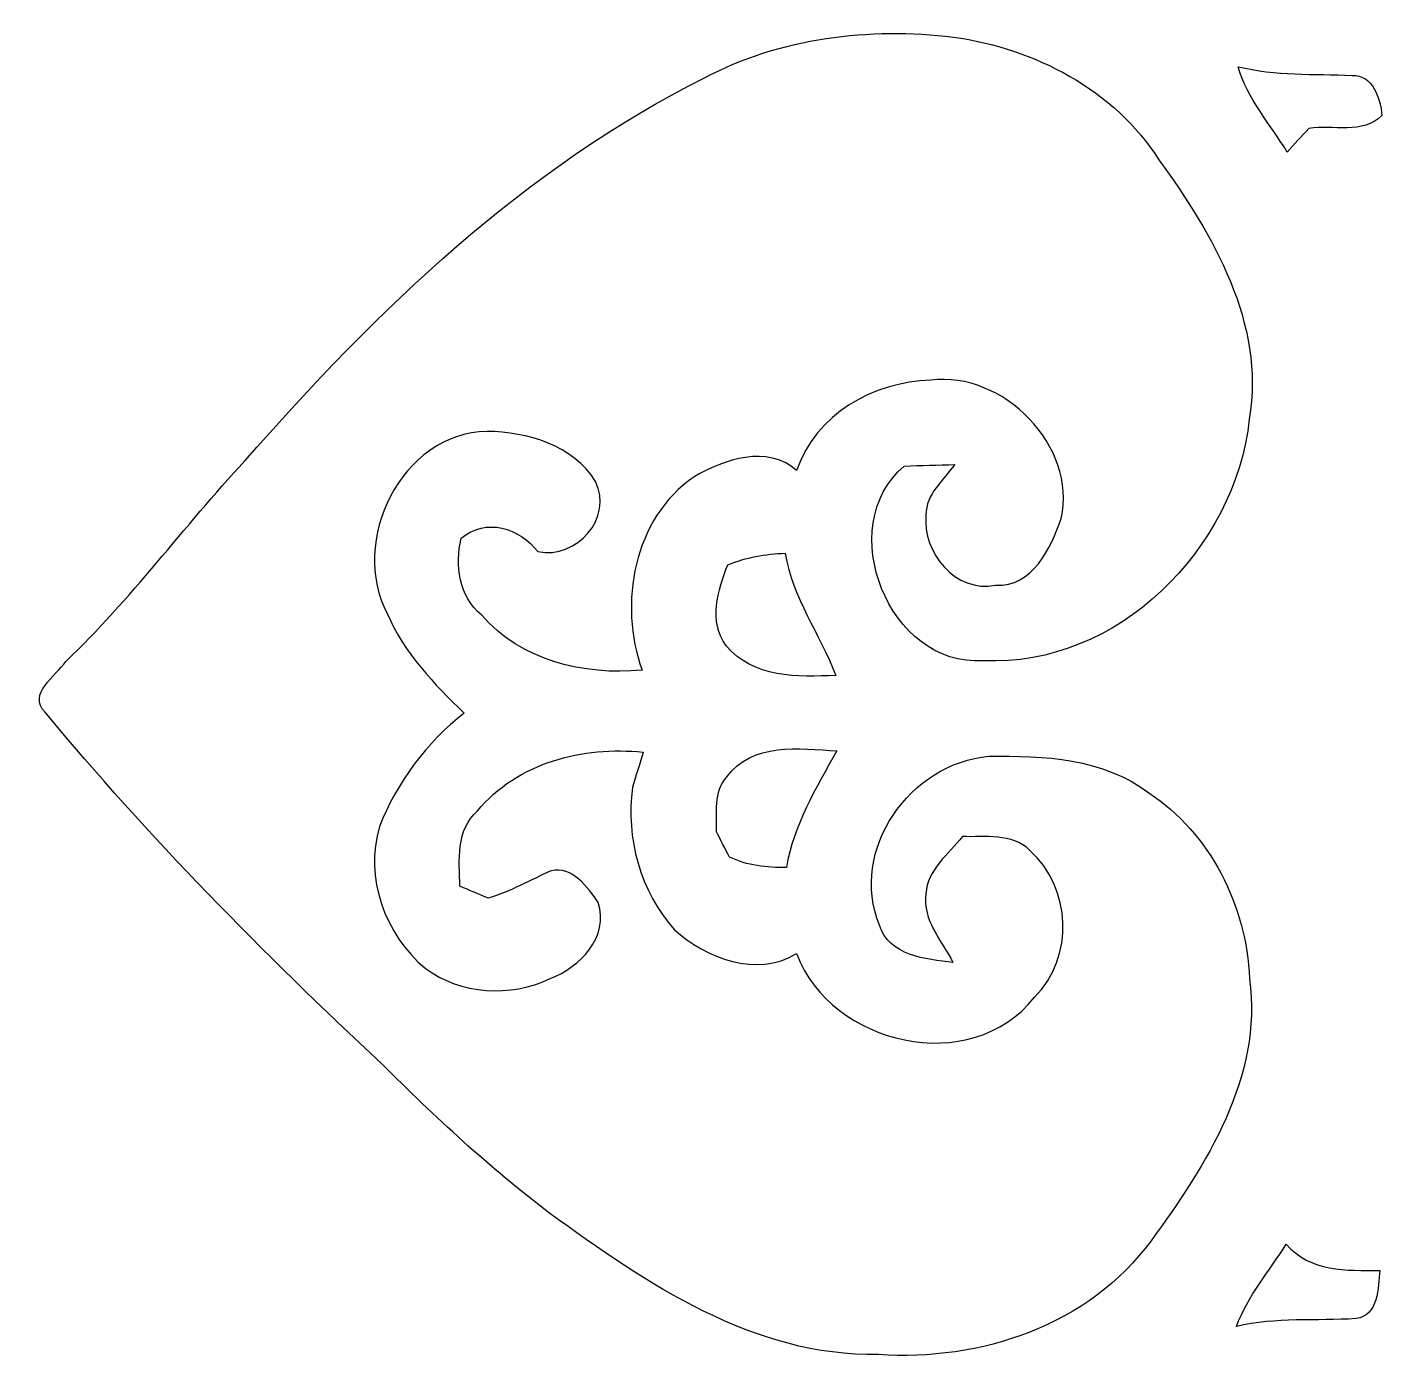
# Model space of a CAD drawing. Header units: centimetres. Extents: x -8 to 10.1, y -13.6 to 12.9.
# Drawn here: x 3.632 to 8.159, y 1.661 to 6.122 of the extents above; entities that cross this region are included whole.
import ezdxf

# ---------------------------------------------------------------- set-up
doc = ezdxf.new("R2010")
doc.units = ezdxf.units.CM
doc.header["$MEASUREMENT"] = 0
doc.layers.add('Camada 1', color=7, linetype='Continuous')

msp = doc.modelspace()

# ---------------------------------------------------------------- linework, layer by layer
at = {"layer": 'Camada 1', "color": 156}
for points, knots in [([(5.89716, 5.95348), (5.89716, 5.95348), (5.89716, 5.95348), (5.89716, 5.95348), (5.89716, 5.95348), (5.2932, 5.65255), (4.79967, 5.1756), (4.3594, 4.67254), (4.3594, 4.67254), (4.15549, 4.45276), (3.97805, 4.20935), (3.76073, 4.0019), (3.76073, 4.0019), (3.72828, 3.95393), (3.63161, 3.89361), (3.69159, 3.83223), (3.69159, 3.83223), (4.03837, 3.41489), (4.42007, 3.02684), (4.81731, 2.65747), (4.81731, 2.65747), (4.99369, 2.48003), (5.17783, 2.30998), (5.37751, 2.15864), (5.37751, 2.15864), (5.7003, 1.92334), (6.05978, 1.67817), (6.47678, 1.68592), (6.47678, 1.68592), (6.81579, 1.66124), (7.18233, 1.784), (7.38764, 2.06623), (7.38764, 2.06623), (7.57249, 2.31916), (7.76123, 2.61338), (7.71713, 2.94216), (7.71713, 2.94216), (7.70585, 3.18664), (7.58696, 3.42688), (7.37987, 3.56305), (7.37987, 3.56305), (7.22853, 3.67911), (7.02816, 3.6883), (6.84578, 3.68511), (6.84578, 3.68511), (6.584, 3.66325), (6.37623, 3.3715), (6.48029, 3.12103), (6.48029, 3.12103), (6.5124, 3.01802), (6.6348, 3.00672), (6.72582, 2.99649), (6.72582, 2.99649), (6.68772, 3.06916), (6.62318, 3.1376), (6.63553, 3.22545), (6.63553, 3.22545), (6.63904, 3.30658), (6.71137, 3.35808), (6.75722, 3.41701), (6.75722, 3.41701), (6.83343, 3.41383), (6.92233, 3.43005), (6.983, 3.3708), (6.983, 3.3708), (7.12199, 3.24555), (7.13293, 3.01237), (6.99781, 2.87973), (6.99781, 2.87973), (6.78721, 2.61126), (6.31803, 2.71921), (6.20337, 3.02577), (6.20337, 3.02577), (6.07001, 2.94464), (5.90069, 3.00991), (5.79415, 3.10585), (5.79415, 3.10585), (5.68054, 3.23356), (5.63221, 3.41207), (5.65445, 3.58034), (5.65445, 3.58034), (5.66361, 3.60997), (5.68161, 3.66925), (5.69078, 3.69887), (5.69078, 3.69887), (5.489, 3.72004), (5.26956, 3.6643), (5.13691, 3.50238), (5.13691, 3.50238), (5.06389, 3.43923), (5.07588, 3.33728), (5.078, 3.25084), (5.078, 3.25084), (5.10976, 3.2378), (5.14115, 3.22438), (5.17326, 3.21098), (5.17326, 3.21098), (5.24663, 3.2332), (5.3133, 3.27166), (5.38317, 3.3027), (5.38317, 3.3027), (5.45372, 3.31929), (5.50486, 3.24733), (5.54014, 3.19687), (5.54014, 3.19687), (5.57683, 3.08046), (5.48052, 2.98133), (5.37998, 2.94216), (5.37998, 2.94216), (5.24698, 2.87867), (5.08118, 2.88855), (4.96193, 2.97675), (4.96193, 2.97675), (4.82754, 3.08892), (4.75803, 3.28083), (4.80954, 3.45088), (4.80954, 3.45088), (4.86811, 3.5994), (4.96653, 3.73098), (5.09176, 3.82975), (5.09176, 3.82975), (4.99158, 3.92713), (4.89138, 4.02978), (4.836, 4.16065), (4.836, 4.16065), (4.70546, 4.40302), (4.88256, 4.76532), (5.16901, 4.77097), (5.16901, 4.77097), (5.30202, 4.76956), (5.4583, 4.72369), (5.53098, 4.60375), (5.53098, 4.60375), (5.59271, 4.48134), (5.46641, 4.34304), (5.3387, 4.36915), (5.3387, 4.36915), (5.27733, 4.44818), (5.16478, 4.48415), (5.08258, 4.41359), (5.08258, 4.41359), (5.06036, 4.32435), (5.07553, 4.21888), (5.14996, 4.15748), (5.14996, 4.15748), (5.28262, 4.00439), (5.4911, 3.95498), (5.68654, 3.97298), (5.68654, 3.97298), (5.60787, 4.19522), (5.65726, 4.48027), (5.86081, 4.61892), (5.86081, 4.61892), (5.96101, 4.67713), (6.10529, 4.72792), (6.20337, 4.63973), (6.20337, 4.63973), (6.26791, 4.82952), (6.45841, 4.93606), (6.65139, 4.94207), (6.65139, 4.94207), (6.89339, 4.97346), (7.14211, 4.72158), (7.08707, 4.47957), (7.08707, 4.47957), (7.05284, 4.3815), (6.99147, 4.24992), (6.86835, 4.25662), (6.86835, 4.25662), (6.7343, 4.23016), (6.62318, 4.36633), (6.63553, 4.49192), (6.63553, 4.49192), (6.6348, 4.56177), (6.69444, 4.60798), (6.73147, 4.66019), (6.73147, 4.66019), (6.67502, 4.65878), (6.61928, 4.65703), (6.5632, 4.65525), (6.5632, 4.65525), (6.32366, 4.45347), (6.5124, 3.9818), (6.82743, 4.00473), (6.82743, 4.00473), (7.27616, 3.98216), (7.66916, 4.37938), (7.71608, 4.81224), (7.71608, 4.81224), (7.7697, 5.13257), (7.59473, 5.4289), (7.4141, 5.67796), (7.4141, 5.67796), (7.26522, 5.91362), (6.99781, 6.0505), (6.72759, 6.08894), (6.72759, 6.08894), (6.44572, 6.1221), (6.15009, 6.08753), (5.89716, 5.95348)], [0, 0, 0, 0, 0.0196078, 0.0196078, 0.0196078, 0.0196078, 0.0392157, 0.0392157, 0.0392157, 0.0392157, 0.0588235, 0.0588235, 0.0588235, 0.0588235, 0.0784314, 0.0784314, 0.0784314, 0.0784314, 0.0980392, 0.0980392, 0.0980392, 0.0980392, 0.1176471, 0.1176471, 0.1176471, 0.1176471, 0.1372549, 0.1372549, 0.1372549, 0.1372549, 0.1568627, 0.1568627, 0.1568627, 0.1568627, 0.1764706, 0.1764706, 0.1764706, 0.1764706, 0.1960784, 0.1960784, 0.1960784, 0.1960784, 0.2156863, 0.2156863, 0.2156863, 0.2156863, 0.2352941, 0.2352941, 0.2352941, 0.2352941, 0.254902, 0.254902, 0.254902, 0.254902, 0.2745098, 0.2745098, 0.2745098, 0.2745098, 0.2941176, 0.2941176, 0.2941176, 0.2941176, 0.3137255, 0.3137255, 0.3137255, 0.3137255, 0.3333333, 0.3333333, 0.3333333, 0.3333333, 0.3529412, 0.3529412, 0.3529412, 0.3529412, 0.372549, 0.372549, 0.372549, 0.372549, 0.3921569, 0.3921569, 0.3921569, 0.3921569, 0.4117647, 0.4117647, 0.4117647, 0.4117647, 0.4313725, 0.4313725, 0.4313725, 0.4313725, 0.4509804, 0.4509804, 0.4509804, 0.4509804, 0.4705882, 0.4705882, 0.4705882, 0.4705882, 0.4901961, 0.4901961, 0.4901961, 0.4901961, 0.5098039, 0.5098039, 0.5098039, 0.5098039, 0.5294118, 0.5294118, 0.5294118, 0.5294118, 0.5490196, 0.5490196, 0.5490196, 0.5490196, 0.5686275, 0.5686275, 0.5686275, 0.5686275, 0.5882353, 0.5882353, 0.5882353, 0.5882353, 0.6078431, 0.6078431, 0.6078431, 0.6078431, 0.627451, 0.627451, 0.627451, 0.627451, 0.6470588, 0.6470588, 0.6470588, 0.6470588, 0.6666667, 0.6666667, 0.6666667, 0.6666667, 0.6862745, 0.6862745, 0.6862745, 0.6862745, 0.7058824, 0.7058824, 0.7058824, 0.7058824, 0.7254902, 0.7254902, 0.7254902, 0.7254902, 0.745098, 0.745098, 0.745098, 0.745098, 0.7647059, 0.7647059, 0.7647059, 0.7647059, 0.7843137, 0.7843137, 0.7843137, 0.7843137, 0.8039216, 0.8039216, 0.8039216, 0.8039216, 0.8235294, 0.8235294, 0.8235294, 0.8235294, 0.8431373, 0.8431373, 0.8431373, 0.8431373, 0.8627451, 0.8627451, 0.8627451, 0.8627451, 0.8823529, 0.8823529, 0.8823529, 0.8823529, 0.9019608, 0.9019608, 0.9019608, 0.9019608, 0.9215686, 0.9215686, 0.9215686, 0.9215686, 0.9411765, 0.9411765, 0.9411765, 0.9411765, 0.9607843, 0.9607843, 0.9607843, 0.9607843, 1, 1, 1, 1]), ([(7.67832, 5.98981), (7.67832, 5.98981), (7.67832, 5.98981), (7.67832, 5.98981), (7.67832, 5.98981), (7.71008, 5.88256), (7.78557, 5.7979), (7.84306, 5.70406), (7.84306, 5.70406), (7.86672, 5.73051), (7.89035, 5.75697), (7.91469, 5.78309), (7.91469, 5.78309), (7.99548, 5.79685), (8.09602, 5.76192), (8.15917, 5.82682), (8.15917, 5.82682), (8.15423, 5.88363), (8.12918, 5.96301), (8.05968, 5.96089), (8.05968, 5.96089), (7.93198, 5.96582), (7.80357, 5.95911), (7.67832, 5.98981)], [0, 0, 0, 0, 0.1428571, 0.1428571, 0.1428571, 0.1428571, 0.2857143, 0.2857143, 0.2857143, 0.2857143, 0.4285714, 0.4285714, 0.4285714, 0.4285714, 0.5714286, 0.5714286, 0.5714286, 0.5714286, 0.7142857, 0.7142857, 0.7142857, 0.7142857, 1, 1, 1, 1]), ([(5.97334, 4.32505), (5.97334, 4.32505), (5.97334, 4.32505), (5.97334, 4.32505), (5.97334, 4.32505), (5.94055, 4.24039), (5.90773, 4.13561), (5.96805, 4.05411), (5.96805, 4.05411), (6.05732, 3.94757), (6.20689, 3.94864), (6.33389, 3.95571), (6.33389, 3.95571), (6.28168, 4.09363), (6.1889, 4.21498), (6.16527, 4.3635), (6.16527, 4.3635), (6.09893, 4.36174), (6.03439, 4.3501), (5.97334, 4.32505)], [0, 0, 0, 0, 0.1666667, 0.1666667, 0.1666667, 0.1666667, 0.3333333, 0.3333333, 0.3333333, 0.3333333, 0.5, 0.5, 0.5, 0.5, 0.6666667, 0.6666667, 0.6666667, 0.6666667, 1, 1, 1, 1]), ([(5.97017, 3.61667), (5.97017, 3.61667), (5.97017, 3.61667), (5.97017, 3.61667), (5.97017, 3.61667), (5.92361, 3.56588), (5.93913, 3.49462), (5.93526, 3.43217), (5.93526, 3.43217), (5.94584, 3.41136), (5.96771, 3.36939), (5.97865, 3.34856), (5.97865, 3.34856), (6.0379, 3.31929), (6.10317, 3.31328), (6.16914, 3.31328), (6.16914, 3.31328), (6.19278, 3.45581), (6.26862, 3.57928), (6.33742, 3.70346), (6.33742, 3.70346), (6.21288, 3.71122), (6.05484, 3.73239), (5.97017, 3.61667)], [0, 0, 0, 0, 0.1428571, 0.1428571, 0.1428571, 0.1428571, 0.2857143, 0.2857143, 0.2857143, 0.2857143, 0.4285714, 0.4285714, 0.4285714, 0.4285714, 0.5714286, 0.5714286, 0.5714286, 0.5714286, 0.7142857, 0.7142857, 0.7142857, 0.7142857, 1, 1, 1, 1]), ([(7.67303, 1.7794), (7.67303, 1.7794), (7.67303, 1.7794), (7.67303, 1.7794), (7.67303, 1.7794), (7.80462, 1.81117), (7.93939, 1.7974), (8.07273, 1.80586), (8.07273, 1.80586), (8.14894, 1.8168), (8.14682, 1.90889), (8.15174, 1.96709), (8.15174, 1.96709), (8.04062, 1.96603), (7.91927, 1.96215), (7.83955, 2.05458), (7.83955, 2.05458), (7.7824, 1.96391), (7.71077, 1.88102), (7.67303, 1.7794)], [0, 0, 0, 0, 0.1666667, 0.1666667, 0.1666667, 0.1666667, 0.3333333, 0.3333333, 0.3333333, 0.3333333, 0.5, 0.5, 0.5, 0.5, 0.6666667, 0.6666667, 0.6666667, 0.6666667, 1, 1, 1, 1])]:
    msp.add_open_spline(points, degree=3, knots=knots, dxfattribs=at)

doc.saveas('drawing.dxf')
